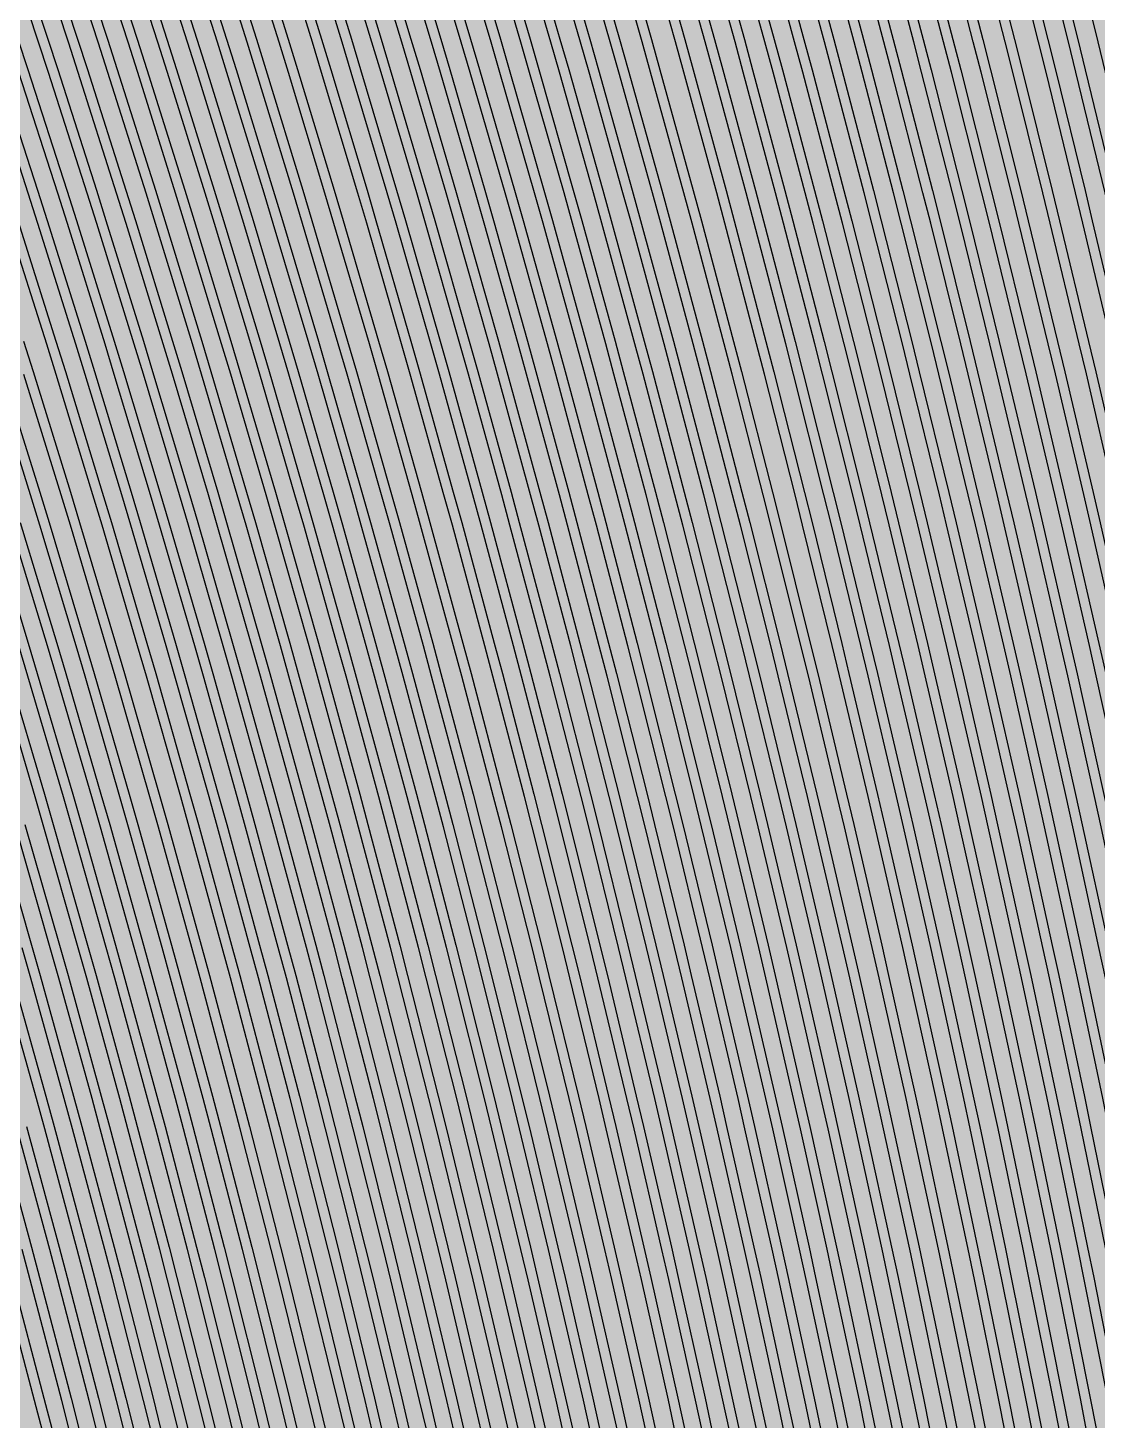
# Model space of a CAD drawing. Header units: metres. Extents: x -7240 to 10960, y -29667 to 1823.
# Drawn here: x 977.2 to 1198.5, y -16833.8 to -16545.6 of the extents above; entities that cross this region are included whole.
import ezdxf

# ---------------------------------------------------------------- set-up
doc = ezdxf.new("R2010")
doc.units = ezdxf.units.M
doc.layers.add('Metal1', color=4, linetype='CONTINUOUS')
doc.layers.add('Polyimide', color=7, linetype='CONTINUOUS')

msp = doc.modelspace()

# ---------------------------------------------------------------- hatches: boundary and pattern name
at = {"layer": 'Polyimide'}
msp.add_hatch(color=7, dxfattribs=at).paths.add_polyline_path([(4088.45, -11806.89), (4098.72, -11851.21), (4115.58, -11893.47), (4138.63, -11932.7), (4167.35, -11967.99), (4201.08, -11998.53), (4239.03, -12023.62), (4280.35, -12042.68), (4349.18, -12073.73), (4413.2, -12113.76), (4471.26, -12162.04), (4522.3, -12217.69), (4565.39, -12279.7), (4599.74, -12346.94), (4624.73, -12418.19), (4639.91, -12492.16), (4645, -12567.5), (4639.91, -12642.84), (4624.73, -12716.8), (4599.74, -12788.06), (4565.39, -12855.3), (4522.3, -12917.31), (4471.26, -12972.96), (4413.2, -13021.24), (4349.18, -13061.27), (4280.35, -13092.32), (4239.03, -13111.38), (4201.08, -13136.47), (4167.35, -13167.01), (4138.63, -13202.3), (4115.58, -13241.52), (4098.72, -13283.78), (4088.45, -13328.11), (4085, -13373.48), (4085, -13567.5), (4099.45, -13861.55), (4142.64, -14152.77), (4214.18, -14438.35), (4313.36, -14715.55), (4439.24, -14981.69), (4590.59, -15234.21), (4765.97, -15470.68), (4963.68, -15688.82), (5181.82, -15886.53), (5418.29, -16061.91), (5670.81, -16213.26), (5936.95, -16339.14), (6214.15, -16438.32), (6499.73, -16509.85), (6790.95, -16553.05), (7085, -16567.5), (9960.38, -16567.5), (10038.79, -16571.35), (10116.45, -16582.87), (10192.6, -16601.95), (10266.52, -16628.4), (10337.49, -16661.96), (10404.83, -16702.32), (10467.89, -16749.09), (10526.06, -16801.81), (10578.78, -16859.98), (10625.55, -16923.04), (10665.91, -16990.38), (10699.48, -17061.35), (10725.93, -17135.27), (10745, -17211.43), (10756.52, -17289.08), (10760.38, -17367.5), (10760.38, -21957.3), (10721.61, -22012.91), (10685.97, -22070.59), (10653.58, -22130.14), (10624.53, -22191.39), (10598.92, -22254.16), (10576.82, -22318.25), (10558.3, -22383.46), (10543.41, -22449.6), (10532.21, -22516.46), (10524.72, -22583.84), (10520.97, -22651.53), (10520.97, -22719.32), (10524.72, -22787.01), (10532.21, -22854.38), (10543.41, -22921.24), (10558.3, -22987.38), (10576.82, -23052.6), (10598.92, -23116.68), (10624.53, -23179.45), (10653.58, -23240.71), (10685.97, -23300.26), (10721.61, -23357.93), (10760.38, -23413.54), (10760.38, -28667.5), (10756.52, -28745.91), (10745, -28823.57), (10725.93, -28899.73), (10699.48, -28973.65), (10665.91, -29044.62), (10625.55, -29111.96), (10578.78, -29175.01), (10526.06, -29233.19), (10467.89, -29285.91), (10404.83, -29332.68), (10337.49, -29373.04), (10266.52, -29406.6), (10192.6, -29433.05), (10116.45, -29452.13), (10038.79, -29463.65), (9960.38, -29467.5), (-6239.63, -29467.5), (-6318.04, -29463.65), (-6395.7, -29452.13), (-6471.85, -29433.05), (-6545.77, -29406.6), (-6616.74, -29373.04), (-6684.08, -29332.68), (-6747.14, -29285.91), (-6805.31, -29233.19), (-6858.03, -29175.01), (-6904.8, -29111.96), (-6945.16, -29044.62), (-6978.73, -28973.65), (-7005.18, -28899.73), (-7024.25, -28823.57), (-7035.77, -28745.91), (-7039.63, -28667.5), (-7039.63, -23426.32), (-6999.36, -23370.07), (-6962.33, -23311.63), (-6928.66, -23251.2), (-6898.45, -23188.96), (-6871.81, -23125.12), (-6848.81, -23059.88), (-6829.53, -22993.44), (-6814.04, -22926.02), (-6802.37, -22857.83), (-6794.57, -22789.09), (-6790.67, -22720.02), (-6790.67, -22650.84), (-6794.57, -22581.77), (-6802.37, -22513.03), (-6814.04, -22444.84), (-6829.53, -22377.42), (-6848.81, -22310.98), (-6871.81, -22245.74), (-6898.45, -22181.89), (-6928.66, -22119.66), (-6962.33, -22059.22), (-6999.36, -22000.79), (-7039.63, -21944.54), (-7039.63, -17367.5), (-7035.77, -17289.08), (-7024.25, -17211.43), (-7005.18, -17135.27), (-6978.73, -17061.35), (-6945.16, -16990.38), (-6904.8, -16923.04), (-6858.03, -16859.98), (-6805.31, -16801.81), (-6747.14, -16749.09), (-6684.08, -16702.32), (-6616.74, -16661.96), (-6545.77, -16628.4), (-6471.85, -16601.95), (-6395.7, -16582.87), (-6318.04, -16571.35), (-6239.63, -16567.5), (-3334, -16567.5), (-3039.95, -16553.05), (-2748.73, -16509.85), (-2463.15, -16438.32), (-2185.95, -16339.14), (-1919.81, -16213.26), (-1667.29, -16061.91), (-1430.82, -15886.53), (-1212.68, -15688.82), (-1014.97, -15470.68), (-839.59, -15234.21), (-688.24, -14981.69), (-562.36, -14715.55), (-463.18, -14438.35), (-391.64, -14152.77), (-348.45, -13861.55), (-334, -13567.5), (-334, -13373.48), (-337.45, -13328.11), (-347.72, -13283.78), (-364.58, -13241.52), (-387.63, -13202.3), (-416.35, -13167.01), (-450.08, -13136.47), (-488.03, -13111.38), (-529.35, -13092.32), (-529.35, -13092.32), (-598.18, -13061.27), (-662.2, -13021.24), (-720.26, -12972.96), (-771.3, -12917.31), (-814.39, -12855.3), (-848.74, -12788.06), (-873.73, -12716.8), (-888.91, -12642.84), (-894, -12567.5), (-888.91, -12492.16), (-873.73, -12418.19), (-848.74, -12346.94), (-814.39, -12279.7), (-771.3, -12217.69), (-720.26, -12162.04), (-662.2, -12113.76), (-598.18, -12073.73), (-529.35, -12042.68), (-488.03, -12023.62), (-450.08, -11998.53), (-416.35, -11967.99), (-387.63, -11932.7), (-364.58, -11893.47), (-347.72, -11851.21), (-337.45, -11806.89), (-334, -11761.52), (-334, -11074.31), (-337.45, -11028.94), (-347.72, -10984.62), (-364.58, -10942.36), (-387.63, -10903.13), (-416.35, -10867.84), (-450.08, -10837.3), (-488.03, -10812.21), (-529.35, -10793.16), (-529.35, -10793.16), (-598.18, -10762.1), (-662.2, -10722.07), (-720.26, -10673.8), (-771.3, -10618.15), (-814.39, -10556.13), (-848.74, -10488.89), (-873.73, -10417.64), (-888.91, -10343.67), (-894, -10268.33), (-888.91, -10192.99), (-873.73, -10119.03), (-848.74, -10047.77), (-814.39, -9980.53), (-771.3, -9918.52), (-720.26, -9862.87), (-662.2, -9814.59), (-598.18, -9774.56), (-529.35, -9743.51), (-488.03, -9724.45), (-450.08, -9699.36), (-416.35, -9668.82), (-387.63, -9633.53), (-364.58, -9594.31), (-347.72, -9552.05), (-337.45, -9507.72), (-334, -9462.35), (-334, -8775.14), (-337.45, -8729.78), (-347.72, -8685.45), (-364.58, -8643.19), (-387.63, -8603.96), (-416.35, -8568.68), (-450.08, -8538.14), (-488.03, -8513.05), (-529.35, -8493.99), (-529.35, -8493.99), (-598.18, -8462.94), (-662.2, -8422.91), (-720.26, -8374.63), (-771.3, -8318.98), (-814.39, -8256.97), (-848.74, -8189.73), (-873.73, -8118.47), (-888.91, -8044.5), (-894, -7969.17), (-888.91, -7893.83), (-873.73, -7819.86), (-848.74, -7748.61), (-814.39, -7681.36), (-771.3, -7619.35), (-720.26, -7563.7), (-662.2, -7515.42), (-598.18, -7475.4), (-529.35, -7444.34), (-529.35, -7444.34), (-488.03, -7425.28), (-450.08, -7400.2), (-416.35, -7369.66), (-387.63, -7334.37), (-364.58, -7295.14), (-347.72, -7252.88), (-337.45, -7208.56), (-334, -7163.19), (-334, -6475.98), (-337.45, -6430.61), (-347.72, -6386.29), (-364.58, -6344.02), (-387.63, -6304.8), (-416.35, -6269.51), (-450.08, -6238.97), (-488.03, -6213.88), (-529.35, -6194.82), (-529.35, -6194.82), (-598.18, -6163.77), (-662.2, -6123.74), (-720.26, -6075.46), (-771.3, -6019.81), (-814.39, -5957.8), (-848.74, -5890.56), (-873.73, -5819.31), (-888.91, -5745.34), (-894, -5670), (-888.91, -5594.66), (-873.73, -5520.69), (-848.74, -5449.44), (-814.39, -5382.2), (-771.3, -5320.19), (-720.26, -5264.54), (-662.2, -5216.26), (-598.18, -5176.23), (-529.35, -5145.18), (-529.35, -5145.18), (-488.03, -5126.12), (-450.08, -5101.03), (-416.35, -5070.49), (-387.63, -5035.2), (-364.58, -4995.98), (-347.72, -4953.71), (-337.45, -4909.39), (-334, -4864.02), (-334, 380), (-334, 1522.5), (-289, 1522.5), (-288.78, 1515.63), (-288.1, 1508.79), (-286.98, 1502.02), (-285.42, 1495.32), (-283.43, 1488.75), (-281.01, 1482.32), (-278.17, 1476.06), (-274.93, 1470), (-271.3, 1464.17), (-267.3, 1458.58), (-262.94, 1453.27), (-258.25, 1448.25), (-253.23, 1443.56), (-247.92, 1439.2), (-242.33, 1435.2), (-236.5, 1431.57), (-230.44, 1428.33), (-224.18, 1425.49), (-217.75, 1423.07), (-211.18, 1421.08), (-204.48, 1419.52), (-197.71, 1418.4), (-190.87, 1417.72), (-184, 1417.5), (-177.13, 1417.72), (-170.29, 1418.4), (-163.52, 1419.52), (-156.82, 1421.08), (-150.25, 1423.07), (-143.82, 1425.49), (-137.56, 1428.33), (-131.5, 1431.57), (-125.67, 1435.2), (-120.08, 1439.2), (-114.77, 1443.56), (-109.75, 1448.25), (-105.06, 1453.27), (-100.7, 1458.58), (-96.7, 1464.17), (-93.07, 1470), (-89.83, 1476.06), (-86.99, 1482.32), (-84.57, 1488.75), (-82.58, 1495.32), (-81.02, 1502.02), (-79.9, 1508.79), (-79.22, 1515.63), (-79, 1522.5), (1786, 1522.5), (3835, 1522.5), (3835.21, 1529.04), (3835.86, 1535.55), (3836.92, 1542.01), (3838.41, 1548.38), (3840.31, 1554.64), (3842.61, 1560.77), (3845.31, 1566.73), (3848.4, 1572.5), (3851.85, 1578.06), (3855.66, 1583.38), (3859.82, 1588.43), (3864.29, 1593.21), (3869.07, 1597.68), (3874.12, 1601.84), (3879.44, 1605.65), (3885, 1609.1), (3890.77, 1612.19), (3896.73, 1614.89), (3902.86, 1617.19), (3909.12, 1619.09), (3915.49, 1620.58), (3921.95, 1621.64), (3928.46, 1622.29), (3935, 1622.5), (3941.54, 1622.29), (3948.05, 1621.64), (3954.51, 1620.58), (3960.88, 1619.09), (3967.14, 1617.19), (3973.27, 1614.89), (3979.23, 1612.19), (3985, 1609.1), (3990.56, 1605.65), (3995.88, 1601.84), (4000.93, 1597.68), (4005.71, 1593.21), (4010.18, 1588.43), (4014.34, 1583.38), (4018.15, 1578.06), (4021.6, 1572.5), (4024.69, 1566.73), (4027.39, 1560.77), (4029.69, 1554.64), (4031.59, 1548.38), (4033.08, 1542.01), (4034.14, 1535.55), (4034.79, 1529.04), (4035, 1522.5), (4085, 1522.5), (4085, 380), (4085, 330), (4085, -4864.02), (4088.45, -4909.39), (4098.72, -4953.71), (4115.58, -4995.98), (4138.63, -5035.2), (4167.35, -5070.49), (4201.08, -5101.03), (4239.03, -5126.12), (4280.35, -5145.18), (4280.35, -5145.18), (4349.18, -5176.23), (4413.2, -5216.26), (4471.26, -5264.54), (4522.3, -5320.19), (4565.39, -5382.2), (4599.74, -5449.44), (4624.73, -5520.69), (4639.91, -5594.66), (4645, -5670), (4639.91, -5745.34), (4624.73, -5819.31), (4599.74, -5890.56), (4565.39, -5957.8), (4522.3, -6019.81), (4471.26, -6075.46), (4413.2, -6123.74), (4349.18, -6163.77), (4280.35, -6194.82), (4239.03, -6213.88), (4201.08, -6238.97), (4167.35, -6269.51), (4138.63, -6304.8), (4115.58, -6344.02), (4098.72, -6386.29), (4088.45, -6430.61), (4085, -6475.98), (4085, -11761.52), (4088.45, -11806.89)])

# ---------------------------------------------------------------- linework, layer by layer
at = {"layer": 'Metal1'}
for points in [[(1059.79, -16835.94), (1058.32, -16829.67), (1052.34, -16804.71), (1050.81, -16798.44), (1044.59, -16773.48), (1042.99, -16767.2), (1036.53, -16742.25), (1034.87, -16735.97), (1028.16, -16711.02), (1026.44, -16704.74), (1019.48, -16679.78), (1017.69, -16673.51), (1010.47, -16648.55), (1008.63, -16642.28), (1001.15, -16617.32), (999.23, -16611.05), (991.5, -16586.09), (989.51, -16579.81), (981.51, -16554.86), (979.46, -16548.58), (971.19, -16523.63)], [(973.08, -16523), (981.36, -16547.96), (983.41, -16554.25), (991.42, -16579.21), (993.4, -16585.5), (1001.15, -16610.46), (1003.06, -16616.75), (1010.54, -16641.71), (1012.39, -16647.99), (1019.61, -16672.96), (1021.4, -16679.24), (1028.37, -16704.21), (1030.09, -16710.49), (1036.81, -16735.46), (1038.46, -16741.74), (1044.93, -16766.71), (1046.53, -16772.99), (1052.75, -16797.96), (1054.29, -16804.24), (1060.27, -16829.21), (1061.74, -16835.49)], [(1065.43, -16835.94), (1063.97, -16829.67), (1058.03, -16804.71), (1056.51, -16798.43), (1050.33, -16773.47), (1048.74, -16767.2), (1042.32, -16742.24), (1040.67, -16735.97), (1034, -16711.01), (1032.3, -16704.74), (1025.38, -16679.78), (1023.61, -16673.51), (1016.44, -16648.55), (1014.6, -16642.28), (1007.17, -16617.32), (1005.27, -16611.04), (997.58, -16586.09), (995.61, -16579.81), (987.66, -16554.86), (985.63, -16548.58), (977.41, -16523.63)], [(979.31, -16523), (987.53, -16547.96), (989.57, -16554.25), (997.52, -16579.21), (999.49, -16585.5), (1007.18, -16610.46), (1009.09, -16616.75), (1016.52, -16641.71), (1018.36, -16648), (1025.53, -16672.96), (1027.3, -16679.24), (1034.23, -16704.21), (1035.94, -16710.49), (1042.61, -16735.46), (1044.26, -16741.74), (1050.68, -16766.71), (1052.27, -16772.99), (1058.45, -16797.96), (1059.97, -16804.24), (1065.92, -16829.21), (1067.38, -16835.49)], [(1071.07, -16835.93), (1069.62, -16829.67), (1063.72, -16804.7), (1062.2, -16798.43), (1056.06, -16773.47), (1054.49, -16767.2), (1048.11, -16742.24), (1046.48, -16735.97), (1039.85, -16711.01), (1038.15, -16704.74), (1031.28, -16679.78), (1029.52, -16673.51), (1022.4, -16648.55), (1020.57, -16642.27), (1013.19, -16617.32), (1011.31, -16611.04), (1003.67, -16586.09), (1001.71, -16579.81), (993.81, -16554.86), (991.79, -16548.58), (983.63, -16523.63)], [(985.53, -16523), (993.69, -16547.96), (995.72, -16554.25), (1003.62, -16579.21), (1005.58, -16585.5), (1013.22, -16610.46), (1015.11, -16616.75), (1022.49, -16641.71), (1024.32, -16648), (1031.45, -16672.96), (1033.21, -16679.25), (1040.08, -16704.21), (1041.78, -16710.49), (1048.41, -16735.46), (1050.05, -16741.74), (1056.43, -16766.71), (1058, -16772.99), (1064.15, -16797.96), (1065.66, -16804.24), (1071.56, -16829.21), (1073.02, -16835.49)], [(1076.71, -16835.93), (1075.26, -16829.66), (1069.4, -16804.7), (1067.9, -16798.43), (1061.8, -16773.47), (1060.24, -16767.2), (1053.9, -16742.24), (1052.28, -16735.97), (1045.7, -16711.01), (1044.01, -16704.74), (1037.18, -16679.78), (1035.44, -16673.5), (1028.36, -16648.55), (1026.55, -16642.27), (1019.22, -16617.32), (1017.34, -16611.04), (1009.75, -16586.09), (1007.81, -16579.81), (999.97, -16554.86), (997.96, -16548.58), (989.85, -16523.63)], [(991.75, -16523), (999.86, -16547.96), (1001.87, -16554.25), (1009.72, -16579.21), (1011.67, -16585.5), (1019.26, -16610.46), (1021.13, -16616.75), (1028.47, -16641.71), (1030.28, -16648), (1037.36, -16672.96), (1039.11, -16679.25), (1045.94, -16704.21), (1047.63, -16710.5), (1054.21, -16735.46), (1055.84, -16741.74), (1062.18, -16766.71), (1063.74, -16772.99), (1069.84, -16797.96), (1071.35, -16804.24), (1077.21, -16829.21), (1078.66, -16835.49)], [(1082.34, -16835.93), (1080.91, -16829.66), (1075.09, -16804.7), (1073.6, -16798.43), (1067.54, -16773.47), (1065.99, -16767.2), (1059.69, -16742.24), (1058.08, -16735.97), (1051.54, -16711.01), (1049.87, -16704.73), (1043.09, -16679.78), (1041.35, -16673.5), (1034.32, -16648.55), (1032.52, -16642.27), (1025.24, -16617.32), (1023.38, -16611.04), (1015.84, -16586.09), (1013.91, -16579.81), (1006.12, -16554.86), (1004.12, -16548.57), (996.07, -16523.62)], [(997.97, -16523.01), (1006.03, -16547.96), (1008.03, -16554.25), (1015.82, -16579.21), (1017.75, -16585.5), (1025.29, -16610.46), (1027.16, -16616.75), (1034.44, -16641.71), (1036.24, -16648), (1043.28, -16672.96), (1045.01, -16679.25), (1051.8, -16704.21), (1053.47, -16710.5), (1060.01, -16735.46), (1061.63, -16741.74), (1067.93, -16766.71), (1069.48, -16772.99), (1075.54, -16797.96), (1077.03, -16804.24), (1082.86, -16829.21), (1084.29, -16835.49)], [(1087.98, -16835.93), (1086.56, -16829.66), (1080.77, -16804.7), (1079.29, -16798.43), (1073.28, -16773.47), (1071.74, -16767.2), (1065.48, -16742.24), (1063.88, -16735.96), (1057.39, -16711.01), (1055.72, -16704.73), (1048.99, -16679.77), (1047.26, -16673.5), (1040.28, -16648.54), (1038.49, -16642.27), (1031.26, -16617.31), (1029.41, -16611.04), (1021.93, -16586.08), (1020.01, -16579.8), (1012.27, -16554.85), (1010.29, -16548.57), (1002.29, -16523.62)], [(1004.19, -16523.01), (1012.19, -16547.97), (1014.18, -16554.26), (1021.92, -16579.22), (1023.84, -16585.5), (1031.33, -16610.47), (1033.18, -16616.75), (1040.42, -16641.72), (1042.21, -16648), (1049.19, -16672.97), (1050.92, -16679.25), (1057.66, -16704.22), (1059.32, -16710.5), (1065.82, -16735.47), (1067.42, -16741.75), (1073.68, -16766.71), (1075.22, -16772.99), (1081.24, -16797.96), (1082.72, -16804.24), (1088.51, -16829.21), (1089.93, -16835.49)], [(1093.62, -16835.93), (1092.21, -16829.66), (1086.46, -16804.7), (1084.99, -16798.43), (1079.01, -16773.47), (1077.48, -16767.19), (1071.27, -16742.23), (1069.68, -16735.96), (1063.23, -16711), (1061.58, -16704.73), (1054.89, -16679.77), (1053.18, -16673.5), (1046.24, -16648.54), (1044.47, -16642.27), (1037.29, -16617.31), (1035.45, -16611.03), (1028.01, -16586.08), (1026.11, -16579.8), (1018.42, -16554.85), (1016.45, -16548.57), (1008.51, -16523.62)], [(1010.41, -16523.01), (1018.36, -16547.97), (1020.33, -16554.26), (1028.02, -16579.22), (1029.93, -16585.51), (1037.37, -16610.47), (1039.21, -16616.75), (1046.39, -16641.72), (1048.17, -16648), (1055.11, -16672.97), (1056.82, -16679.25), (1063.51, -16704.22), (1065.17, -16710.5), (1071.62, -16735.47), (1073.21, -16741.75), (1079.43, -16766.72), (1080.96, -16773), (1086.94, -16797.97), (1088.41, -16804.24), (1094.16, -16829.22), (1095.57, -16835.49)], [(1099.26, -16835.93), (1097.85, -16829.66), (1092.15, -16804.69), (1090.69, -16798.43), (1084.75, -16773.46), (1083.23, -16767.19), (1077.06, -16742.23), (1075.48, -16735.96), (1069.08, -16711), (1067.44, -16704.73), (1060.79, -16679.77), (1059.09, -16673.5), (1052.21, -16648.54), (1050.44, -16642.26), (1043.31, -16617.31), (1041.48, -16611.03), (1034.1, -16586.08), (1032.21, -16579.8), (1024.57, -16554.85), (1022.62, -16548.57), (1014.73, -16523.62)], [(1016.63, -16523.01), (1024.53, -16547.97), (1026.48, -16554.26), (1034.12, -16579.22), (1036.02, -16585.51), (1043.4, -16610.47), (1045.23, -16616.76), (1052.37, -16641.72), (1054.13, -16648), (1061.02, -16672.97), (1062.72, -16679.25), (1069.37, -16704.22), (1071.01, -16710.5), (1077.42, -16735.47), (1079, -16741.75), (1085.17, -16766.72), (1086.7, -16773), (1092.63, -16797.97), (1094.1, -16804.24), (1099.8, -16829.22), (1101.21, -16835.49)], [(1105.13, -16835.92), (1103.74, -16829.66), (1098.09, -16804.69), (1096.64, -16798.42), (1090.77, -16773.46), (1089.26, -16767.19), (1083.15, -16742.23), (1081.59, -16735.96), (1075.24, -16711), (1073.62, -16704.73), (1067.03, -16679.77), (1065.35, -16673.49), (1058.53, -16648.54), (1056.78, -16642.26), (1049.72, -16617.31), (1047.91, -16611.03), (1040.59, -16586.08), (1038.72, -16579.8), (1031.16, -16554.84), (1029.22, -16548.57), (1021.4, -16523.61)], [(1023.31, -16523.01), (1031.13, -16547.97), (1033.07, -16554.26), (1040.64, -16579.22), (1042.51, -16585.51), (1049.83, -16610.47), (1051.64, -16616.76), (1058.71, -16641.72), (1060.46, -16648.01), (1067.28, -16672.97), (1068.97, -16679.25), (1075.55, -16704.22), (1077.18, -16710.5), (1083.52, -16735.47), (1085.09, -16741.75), (1091.2, -16766.72), (1092.71, -16773), (1098.59, -16797.97), (1100.04, -16804.25), (1105.69, -16829.22), (1107.09, -16835.49)], [(1111.17, -16835.92), (1109.8, -16829.65), (1104.21, -16804.69), (1102.78, -16798.42), (1096.96, -16773.46), (1095.48, -16767.19), (1089.43, -16742.23), (1087.89, -16735.96), (1081.61, -16711), (1080.01, -16704.72), (1073.5, -16679.76), (1071.84, -16673.49), (1065.09, -16648.53), (1063.36, -16642.26), (1056.38, -16617.3), (1054.59, -16611.03), (1047.36, -16586.07), (1045.51, -16579.8), (1038.03, -16554.84), (1036.12, -16548.56), (1028.39, -16523.61)], [(1030.29, -16523.01), (1038.03, -16547.98), (1039.94, -16554.26), (1047.43, -16579.23), (1049.28, -16585.51), (1056.51, -16610.47), (1058.3, -16616.76), (1065.29, -16641.72), (1067.02, -16648.01), (1073.77, -16672.97), (1075.44, -16679.26), (1081.95, -16704.22), (1083.55, -16710.5), (1089.83, -16735.47), (1091.38, -16741.75), (1097.42, -16766.72), (1098.91, -16773), (1104.73, -16797.97), (1106.16, -16804.25), (1111.75, -16829.22), (1113.12, -16835.5)], [(1116.81, -16835.92), (1115.44, -16829.65), (1109.89, -16804.69), (1108.47, -16798.42), (1102.7, -16773.46), (1101.22, -16767.19), (1095.22, -16742.22), (1093.69, -16735.95), (1087.46, -16710.99), (1085.87, -16704.72), (1079.4, -16679.76), (1077.75, -16673.49), (1071.05, -16648.53), (1069.34, -16642.26), (1062.4, -16617.3), (1060.63, -16611.03), (1053.44, -16586.07), (1051.61, -16579.79), (1044.18, -16554.84), (1042.28, -16548.56), (1034.6, -16523.61)], [(1036.51, -16523.02), (1044.19, -16547.98), (1046.1, -16554.26), (1053.53, -16579.23), (1055.37, -16585.51), (1062.55, -16610.48), (1064.33, -16616.76), (1071.27, -16641.73), (1072.98, -16648.01), (1079.68, -16672.98), (1081.34, -16679.26), (1087.8, -16704.23), (1089.4, -16710.51), (1095.63, -16735.47), (1097.17, -16741.75), (1103.17, -16766.72), (1104.65, -16773), (1110.42, -16797.97), (1111.85, -16804.25), (1117.4, -16829.22), (1118.76, -16835.5)], [(1122.45, -16835.92), (1121.09, -16829.65), (1115.58, -16804.69), (1114.17, -16798.42), (1108.44, -16773.45), (1106.97, -16767.19), (1101.02, -16742.22), (1099.49, -16735.95), (1093.31, -16710.99), (1091.72, -16704.72), (1085.31, -16679.76), (1083.66, -16673.49), (1077.01, -16648.53), (1075.31, -16642.26), (1068.42, -16617.3), (1066.66, -16611.02), (1059.53, -16586.07), (1057.71, -16579.79), (1050.33, -16554.84), (1048.45, -16548.56), (1040.82, -16523.61)], [(1042.74, -16523.02), (1050.36, -16547.98), (1052.25, -16554.27), (1059.63, -16579.23), (1061.45, -16585.51), (1068.59, -16610.48), (1070.35, -16616.76), (1077.24, -16641.73), (1078.94, -16648.01), (1085.6, -16672.98), (1087.24, -16679.26), (1093.66, -16704.23), (1095.25, -16710.51), (1101.43, -16735.48), (1102.96, -16741.75), (1108.92, -16766.73), (1110.39, -16773), (1116.12, -16797.97), (1117.53, -16804.25), (1123.04, -16829.22), (1124.4, -16835.5)], [(1128.08, -16835.92), (1126.74, -16829.65), (1121.27, -16804.68), (1119.87, -16798.42), (1114.18, -16773.45), (1112.72, -16767.18), (1106.81, -16742.22), (1105.29, -16735.95), (1099.15, -16710.99), (1097.58, -16704.72), (1091.21, -16679.76), (1089.58, -16673.49), (1082.98, -16648.53), (1081.29, -16642.25), (1074.45, -16617.3), (1072.7, -16611.02), (1065.62, -16586.07), (1063.81, -16579.79), (1056.49, -16554.83), (1054.61, -16548.56), (1047.04, -16523.6)], [(1048.96, -16523.02), (1056.53, -16547.98), (1058.4, -16554.27), (1065.73, -16579.23), (1067.54, -16585.52), (1074.62, -16610.48), (1076.37, -16616.76), (1083.22, -16641.73), (1084.91, -16648.01), (1091.51, -16672.98), (1093.15, -16679.26), (1099.52, -16704.23), (1101.09, -16710.51), (1107.24, -16735.48), (1108.75, -16741.76), (1114.67, -16766.73), (1116.13, -16773), (1121.82, -16797.98), (1123.22, -16804.25), (1128.69, -16829.23), (1130.04, -16835.5)], [(1133.72, -16835.91), (1132.39, -16829.65), (1126.95, -16804.68), (1125.56, -16798.42), (1119.91, -16773.45), (1118.47, -16767.18), (1112.6, -16742.22), (1111.09, -16735.95), (1105, -16710.99), (1103.44, -16704.72), (1097.11, -16679.76), (1095.49, -16673.48), (1088.94, -16648.53), (1087.26, -16642.25), (1080.47, -16617.29), (1078.73, -16611.02), (1071.7, -16586.06), (1069.91, -16579.79), (1062.64, -16554.83), (1060.78, -16548.56), (1053.26, -16523.6)], [(1055.18, -16523.02), (1062.69, -16547.98), (1064.56, -16554.27), (1071.83, -16579.23), (1073.63, -16585.52), (1080.66, -16610.48), (1082.4, -16616.76), (1089.19, -16641.73), (1090.87, -16648.01), (1097.43, -16672.98), (1099.05, -16679.26), (1105.38, -16704.23), (1106.94, -16710.51), (1113.04, -16735.48), (1114.54, -16741.76), (1120.42, -16766.73), (1121.86, -16773), (1127.52, -16797.98), (1128.91, -16804.25), (1134.34, -16829.23), (1135.68, -16835.5)], [(1139.36, -16835.91), (1138.03, -16829.65), (1132.64, -16804.68), (1131.26, -16798.41), (1125.65, -16773.45), (1124.22, -16767.18), (1118.39, -16742.22), (1116.89, -16735.95), (1110.84, -16710.99), (1109.29, -16704.72), (1103.01, -16679.75), (1101.41, -16673.48), (1094.9, -16648.52), (1093.23, -16642.25), (1086.49, -16617.29), (1084.77, -16611.02), (1077.79, -16586.06), (1076.01, -16579.79), (1068.79, -16554.83), (1066.94, -16548.55), (1059.48, -16523.6)], [(1061.4, -16523.02), (1068.86, -16547.99), (1070.71, -16554.27), (1077.93, -16579.23), (1079.72, -16585.52), (1086.7, -16610.48), (1088.42, -16616.77), (1095.17, -16641.73), (1096.83, -16648.01), (1103.34, -16672.98), (1104.95, -16679.26), (1111.23, -16704.23), (1112.78, -16710.51), (1118.84, -16735.48), (1120.33, -16741.76), (1126.16, -16766.73), (1127.6, -16773.01), (1133.21, -16797.98), (1134.6, -16804.25), (1139.99, -16829.23), (1141.32, -16835.5)], [(1145, -16835.91), (1143.68, -16829.65), (1138.33, -16804.68), (1136.96, -16798.41), (1131.39, -16773.45), (1129.96, -16767.18), (1124.18, -16742.22), (1122.7, -16735.95), (1116.69, -16710.98), (1115.15, -16704.71), (1108.92, -16679.75), (1107.32, -16673.48), (1100.86, -16648.52), (1099.21, -16642.25), (1092.52, -16617.29), (1090.8, -16611.02), (1083.88, -16586.06), (1082.11, -16579.78), (1074.94, -16554.83), (1073.11, -16548.55), (1065.7, -16523.6)], [(1067.62, -16523.02), (1075.03, -16547.99), (1076.86, -16554.27), (1084.03, -16579.24), (1085.8, -16585.52), (1092.73, -16610.49), (1094.45, -16616.77), (1101.14, -16641.74), (1102.8, -16648.02), (1109.26, -16672.98), (1110.86, -16679.26), (1117.09, -16704.23), (1118.63, -16710.51), (1124.64, -16735.48), (1126.12, -16741.76), (1131.91, -16766.73), (1133.34, -16773.01), (1138.91, -16797.98), (1140.28, -16804.26), (1145.64, -16829.23), (1146.95, -16835.5)], [(1150.63, -16835.91), (1149.33, -16829.64), (1144.01, -16804.68), (1142.65, -16798.41), (1137.13, -16773.44), (1135.71, -16767.18), (1129.97, -16742.21), (1128.5, -16735.95), (1122.53, -16710.98), (1121.01, -16704.71), (1114.82, -16679.75), (1113.24, -16673.48), (1106.82, -16648.52), (1105.18, -16642.25), (1098.54, -16617.29), (1096.84, -16611.01), (1089.96, -16586.06), (1088.21, -16579.78), (1081.09, -16554.83), (1079.27, -16548.55), (1071.92, -16523.59)], [(1073.84, -16523.02), (1081.19, -16547.99), (1083.02, -16554.27), (1090.13, -16579.24), (1091.89, -16585.52), (1098.77, -16610.49), (1100.47, -16616.77), (1107.12, -16641.74), (1108.76, -16648.02), (1115.17, -16672.99), (1116.76, -16679.26), (1122.95, -16704.24), (1124.48, -16710.51), (1130.44, -16735.48), (1131.92, -16741.76), (1137.66, -16766.73), (1139.08, -16773.01), (1144.61, -16797.98), (1145.97, -16804.26), (1151.28, -16829.23), (1152.59, -16835.5)], [(1156.27, -16835.91), (1154.97, -16829.64), (1149.7, -16804.67), (1148.35, -16798.41), (1142.86, -16773.44), (1141.46, -16767.18), (1135.76, -16742.21), (1134.3, -16735.94), (1128.38, -16710.98), (1126.86, -16704.71), (1120.72, -16679.75), (1119.15, -16673.48), (1112.78, -16648.52), (1111.16, -16642.25), (1104.56, -16617.29), (1102.87, -16611.01), (1096.05, -16586.05), (1094.3, -16579.78), (1087.24, -16554.82), (1085.44, -16548.55), (1078.14, -16523.59)], [(1080.06, -16523.03), (1087.36, -16547.99), (1089.17, -16554.27), (1096.23, -16579.24), (1097.98, -16585.52), (1104.81, -16610.49), (1106.49, -16616.77), (1113.09, -16641.74), (1114.72, -16648.02), (1121.09, -16672.99), (1122.66, -16679.27), (1128.81, -16704.24), (1130.32, -16710.51), (1136.25, -16735.49), (1137.71, -16741.76), (1143.41, -16766.74), (1144.82, -16773.01), (1150.31, -16797.98), (1151.66, -16804.26), (1156.93, -16829.23), (1158.23, -16835.51)], [(1161.91, -16835.91), (1160.62, -16829.64), (1155.39, -16804.67), (1154.05, -16798.41), (1148.6, -16773.44), (1147.21, -16767.17), (1141.55, -16742.21), (1140.1, -16735.94), (1134.22, -16710.98), (1132.72, -16704.71), (1126.62, -16679.75), (1125.06, -16673.48), (1118.75, -16648.51), (1117.13, -16642.24), (1110.58, -16617.28), (1108.91, -16611.01), (1102.14, -16586.05), (1100.4, -16579.78), (1093.4, -16554.82), (1091.61, -16548.55), (1084.36, -16523.59)], [(1086.28, -16523.03), (1093.53, -16547.99), (1095.32, -16554.28), (1102.33, -16579.24), (1104.06, -16585.52), (1110.84, -16610.49), (1112.52, -16616.77), (1119.07, -16641.74), (1120.68, -16648.02), (1127, -16672.99), (1128.57, -16679.27), (1134.66, -16704.24), (1136.17, -16710.52), (1142.05, -16735.49), (1143.5, -16741.76), (1149.16, -16766.74), (1150.56, -16773.01), (1156, -16797.99), (1157.34, -16804.26), (1162.58, -16829.23), (1163.87, -16835.51)], [(1167.55, -16835.9), (1166.27, -16829.64), (1161.07, -16804.67), (1159.75, -16798.41), (1154.34, -16773.44), (1152.96, -16767.17), (1147.34, -16742.21), (1145.9, -16735.94), (1140.07, -16710.98), (1138.58, -16704.71), (1132.53, -16679.74), (1130.98, -16673.47), (1124.71, -16648.51), (1123.1, -16642.24), (1116.61, -16617.28), (1114.95, -16611.01), (1108.22, -16586.05), (1106.5, -16579.78), (1099.55, -16554.82), (1097.77, -16548.54), (1090.58, -16523.59)], [(1092.5, -16523.03), (1099.69, -16547.99), (1101.47, -16554.28), (1108.43, -16579.24), (1110.15, -16585.53), (1116.88, -16610.49), (1118.54, -16616.77), (1125.04, -16641.74), (1126.65, -16648.02), (1132.92, -16672.99), (1134.47, -16679.27), (1140.52, -16704.24), (1142.02, -16710.52), (1147.85, -16735.49), (1149.29, -16741.76), (1154.91, -16766.74), (1156.29, -16773.01), (1161.7, -16797.99), (1163.03, -16804.26), (1168.23, -16829.24), (1169.51, -16835.51)], [(1173.42, -16835.9), (1172.16, -16829.64), (1167.02, -16804.67), (1165.7, -16798.4), (1160.35, -16773.44), (1158.99, -16767.17), (1153.43, -16742.2), (1152, -16735.94), (1146.23, -16710.97), (1144.76, -16704.71), (1138.77, -16679.74), (1137.24, -16673.47), (1131.03, -16648.51), (1129.44, -16642.24), (1123.01, -16617.28), (1121.37, -16611.01), (1114.72, -16586.05), (1113.02, -16579.77), (1106.13, -16554.81), (1104.37, -16548.54), (1097.26, -16523.58)], [(1099.18, -16523.03), (1106.3, -16548), (1108.06, -16554.28), (1114.94, -16579.25), (1116.65, -16585.53), (1123.3, -16610.5), (1124.95, -16616.77), (1131.38, -16641.74), (1132.97, -16648.02), (1139.18, -16672.99), (1140.71, -16679.27), (1146.7, -16704.24), (1148.18, -16710.52), (1153.95, -16735.49), (1155.38, -16741.77), (1160.94, -16766.74), (1162.31, -16773.01), (1167.66, -16797.99), (1168.98, -16804.26), (1174.12, -16829.24), (1175.39, -16835.51)], [(1179.46, -16835.9), (1178.21, -16829.63), (1173.13, -16804.67), (1171.84, -16798.4), (1166.55, -16773.43), (1165.2, -16767.17), (1159.71, -16742.2), (1158.31, -16735.94), (1152.61, -16710.97), (1151.15, -16704.7), (1145.23, -16679.74), (1143.72, -16673.47), (1137.59, -16648.51), (1136.03, -16642.24), (1129.68, -16617.27), (1128.05, -16611), (1121.48, -16586.04), (1119.8, -16579.77), (1113, -16554.81), (1111.27, -16548.54), (1104.24, -16523.58)], [(1106.17, -16523.03), (1113.19, -16548), (1114.93, -16554.28), (1121.73, -16579.25), (1123.41, -16585.53), (1129.99, -16610.5), (1131.61, -16616.78), (1137.96, -16641.75), (1139.53, -16648.02), (1145.67, -16673), (1147.18, -16679.27), (1153.1, -16704.25), (1154.56, -16710.52), (1160.26, -16735.49), (1161.66, -16741.77), (1167.16, -16766.74), (1168.51, -16773.02), (1173.79, -16797.99), (1175.09, -16804.26), (1180.17, -16829.24), (1181.42, -16835.51)], [(1185.1, -16835.9), (1183.86, -16829.63), (1178.82, -16804.66), (1177.53, -16798.4), (1172.29, -16773.43), (1170.95, -16767.17), (1165.5, -16742.2), (1164.11, -16735.93), (1158.45, -16710.97), (1157.01, -16704.7), (1151.14, -16679.74), (1149.64, -16673.47), (1143.55, -16648.5), (1142, -16642.23), (1135.7, -16617.27), (1134.09, -16611), (1127.57, -16586.04), (1125.9, -16579.77), (1119.16, -16554.81), (1117.43, -16548.54), (1110.46, -16523.58)], [(1112.39, -16523.04), (1119.36, -16548), (1121.09, -16554.28), (1127.83, -16579.25), (1129.5, -16585.53), (1136.02, -16610.5), (1137.64, -16616.78), (1143.94, -16641.75), (1145.5, -16648.03), (1151.58, -16673), (1153.08, -16679.27), (1158.95, -16704.25), (1160.4, -16710.52), (1166.06, -16735.5), (1167.45, -16741.77), (1172.9, -16766.74), (1174.25, -16773.02), (1179.49, -16797.99), (1180.78, -16804.26), (1185.82, -16829.24), (1187.06, -16835.51)], [(1190.74, -16835.89), (1189.51, -16829.63), (1184.51, -16804.66), (1183.23, -16798.4), (1178.03, -16773.43), (1176.7, -16767.17), (1171.29, -16742.2), (1169.91, -16735.93), (1164.3, -16710.97), (1162.86, -16704.7), (1157.04, -16679.73), (1155.55, -16673.47), (1149.52, -16648.5), (1147.97, -16642.23), (1141.72, -16617.27), (1140.12, -16611), (1133.65, -16586.04), (1132, -16579.77), (1125.31, -16554.81), (1123.6, -16548.53), (1116.68, -16523.57)], [(1118.61, -16523.04), (1125.53, -16548), (1127.24, -16554.28), (1133.93, -16579.25), (1135.59, -16585.53), (1142.06, -16610.5), (1143.66, -16616.78), (1149.91, -16641.75), (1151.46, -16648.03), (1157.5, -16673), (1158.99, -16679.28), (1164.81, -16704.25), (1166.25, -16710.52), (1171.86, -16735.5), (1173.25, -16741.77), (1178.65, -16766.75), (1179.99, -16773.02), (1185.19, -16797.99), (1186.47, -16804.27), (1191.47, -16829.24), (1192.7, -16835.51)], [(1196.37, -16835.89), (1195.15, -16829.63), (1190.2, -16804.66), (1188.93, -16798.4), (1183.77, -16773.43), (1182.45, -16767.16), (1177.08, -16742.2), (1175.71, -16735.93), (1170.14, -16710.96), (1168.72, -16704.7), (1162.94, -16679.73), (1161.47, -16673.46), (1155.48, -16648.5), (1153.95, -16642.23), (1147.74, -16617.27), (1146.16, -16611), (1139.74, -16586.04), (1138.1, -16579.77), (1131.46, -16554.8), (1129.76, -16548.53), (1122.9, -16523.57)], [(1124.83, -16523.04), (1131.69, -16548.01), (1133.39, -16554.29), (1140.03, -16579.26), (1141.68, -16585.53), (1148.1, -16610.5), (1149.68, -16616.78), (1155.89, -16641.75), (1157.42, -16648.03), (1163.41, -16673), (1164.89, -16679.28), (1170.67, -16704.25), (1172.09, -16710.52), (1177.66, -16735.5), (1179.04, -16741.77), (1184.4, -16766.75), (1185.72, -16773.02), (1190.89, -16798), (1192.16, -16804.27), (1197.12, -16829.24), (1198.34, -16835.51)], [(1202.01, -16835.89), (1200.8, -16829.63), (1195.88, -16804.66), (1194.62, -16798.4), (1189.5, -16773.43), (1188.19, -16767.16), (1182.87, -16742.19), (1181.51, -16735.93), (1175.99, -16710.96), (1174.58, -16704.7), (1168.84, -16679.73), (1167.38, -16673.46), (1161.44, -16648.5), (1159.92, -16642.23), (1153.77, -16617.27), (1152.2, -16611), (1145.83, -16586.03), (1144.2, -16579.76), (1137.61, -16554.8), (1135.93, -16548.53), (1129.12, -16523.57)], [(1131.05, -16523.04), (1137.86, -16548.01), (1139.55, -16554.29), (1146.13, -16579.26), (1147.76, -16585.54), (1154.13, -16610.51), (1155.71, -16616.78), (1161.86, -16641.75), (1163.38, -16648.03), (1169.33, -16673), (1170.79, -16679.28), (1176.53, -16704.25), (1177.94, -16710.53), (1183.47, -16735.5), (1184.83, -16741.77), (1190.15, -16766.75), (1191.46, -16773.02), (1196.58, -16798), (1197.84, -16804.27), (1202.77, -16829.25), (1203.98, -16835.52)], [(1207.65, -16835.89), (1206.45, -16829.63), (1201.57, -16804.66), (1200.32, -16798.39), (1195.24, -16773.42), (1193.94, -16767.16), (1188.66, -16742.19), (1187.31, -16735.93), (1181.83, -16710.96), (1180.43, -16704.69), (1174.75, -16679.73), (1173.29, -16673.46), (1167.4, -16648.5), (1165.9, -16642.23), (1159.79, -16617.26), (1158.23, -16610.99), (1151.91, -16586.03), (1150.3, -16579.76), (1143.76, -16554.8), (1142.1, -16548.53), (1135.34, -16523.57)], [(1137.27, -16523.04), (1144.03, -16548.01), (1145.7, -16554.29), (1152.24, -16579.26), (1153.85, -16585.54), (1160.17, -16610.51), (1161.73, -16616.78), (1167.84, -16641.76), (1169.35, -16648.03), (1175.24, -16673.01), (1176.7, -16679.28), (1182.38, -16704.25), (1183.79, -16710.53), (1189.27, -16735.5), (1190.62, -16741.77), (1195.9, -16766.75), (1197.2, -16773.02), (1202.28, -16798), (1203.53, -16804.27), (1208.41, -16829.25), (1209.61, -16835.52)], [(1213.29, -16835.89), (1212.1, -16829.63), (1207.26, -16804.66), (1206.02, -16798.39), (1200.98, -16773.42), (1199.69, -16767.16), (1194.45, -16742.19), (1193.12, -16735.93), (1187.68, -16710.96), (1186.29, -16704.69), (1180.65, -16679.73), (1179.21, -16673.46), (1173.36, -16648.49), (1171.87, -16642.23), (1165.81, -16617.26), (1164.27, -16610.99), (1158, -16586.03), (1156.4, -16579.76), (1149.92, -16554.8), (1148.26, -16548.53), (1141.56, -16523.57)], [(1143.49, -16523.04), (1150.19, -16548.01), (1151.85, -16554.29), (1158.34, -16579.26), (1159.94, -16585.54), (1166.21, -16610.51), (1167.76, -16616.79), (1173.81, -16641.76), (1175.31, -16648.03), (1181.16, -16673.01), (1182.6, -16679.28), (1188.24, -16704.26), (1189.63, -16710.53), (1195.07, -16735.5), (1196.41, -16741.78), (1201.65, -16766.75), (1202.94, -16773.02), (1207.98, -16798), (1209.22, -16804.27), (1214.06, -16829.25), (1215.25, -16835.52)], [(1218.92, -16835.89), (1217.74, -16829.62), (1212.94, -16804.65), (1211.71, -16798.39), (1206.72, -16773.42), (1205.44, -16767.16), (1200.25, -16742.19), (1198.92, -16735.92), (1193.53, -16710.96), (1192.15, -16704.69), (1186.55, -16679.72), (1185.12, -16673.46), (1179.32, -16648.49), (1177.84, -16642.22), (1171.84, -16617.26), (1170.3, -16610.99), (1164.09, -16586.03), (1162.5, -16579.76), (1156.07, -16554.79), (1154.43, -16548.52), (1147.78, -16523.56)], [(1149.71, -16523.04), (1156.36, -16548.01), (1158, -16554.29), (1164.44, -16579.26), (1166.03, -16585.54), (1172.24, -16610.51), (1173.78, -16616.79), (1179.79, -16641.76), (1181.27, -16648.03), (1187.07, -16673.01), (1188.5, -16679.28), (1194.1, -16704.26), (1195.48, -16710.53), (1200.87, -16735.51), (1202.2, -16741.78), (1207.4, -16766.75), (1208.68, -16773.02), (1213.68, -16798), (1214.91, -16804.27), (1219.71, -16829.25), (1220.89, -16835.52)], [(1224.56, -16835.88), (1223.39, -16829.62), (1218.63, -16804.65), (1217.41, -16798.39), (1212.45, -16773.42), (1211.19, -16767.16), (1206.04, -16742.19), (1204.72, -16735.92), (1199.37, -16710.95), (1198, -16704.69), (1192.46, -16679.72), (1191.04, -16673.46), (1185.29, -16648.49), (1183.82, -16642.22), (1177.86, -16617.26), (1176.34, -16610.99), (1170.17, -16586.02), (1168.6, -16579.76), (1162.22, -16554.79), (1160.59, -16548.52), (1154, -16523.56)], [(1155.93, -16523.05), (1162.53, -16548.02), (1164.16, -16554.29), (1170.54, -16579.26), (1172.11, -16585.54), (1178.28, -16610.51), (1179.8, -16616.79), (1185.76, -16641.76), (1187.23, -16648.04), (1192.99, -16673.01), (1194.41, -16679.28), (1199.96, -16704.26), (1201.33, -16710.53), (1206.68, -16735.51), (1207.99, -16741.78), (1213.15, -16766.76), (1214.42, -16773.03), (1219.37, -16798), (1220.59, -16804.27), (1225.36, -16829.25), (1226.53, -16835.52)], [(1230.2, -16835.88), (1229.04, -16829.62), (1224.32, -16804.65), (1223.11, -16798.39), (1218.19, -16773.42), (1216.93, -16767.15), (1211.83, -16742.18), (1210.52, -16735.92), (1205.22, -16710.95), (1203.86, -16704.69), (1198.36, -16679.72), (1196.95, -16673.45), (1191.25, -16648.49), (1189.79, -16642.22), (1183.88, -16617.25), (1182.37, -16610.99), (1176.26, -16586.02), (1174.7, -16579.75), (1168.37, -16554.79), (1166.76, -16548.52), (1160.22, -16523.56)], [(1162.15, -16523.05), (1168.69, -16548.02), (1170.31, -16554.3), (1176.64, -16579.27), (1178.2, -16585.54), (1184.32, -16610.52), (1185.83, -16616.79), (1191.74, -16641.76), (1193.2, -16648.04), (1198.9, -16673.01), (1200.31, -16679.29), (1205.81, -16704.26), (1207.17, -16710.53), (1212.48, -16735.51), (1213.79, -16741.78), (1218.9, -16766.76), (1220.15, -16773.03), (1225.07, -16798.01), (1226.28, -16804.27), (1231.01, -16829.25), (1232.17, -16835.52)], [(1235.84, -16835.88), (1234.69, -16829.62), (1230, -16804.65), (1228.8, -16798.39), (1223.93, -16773.42), (1222.68, -16767.15), (1217.62, -16742.18), (1216.32, -16735.92), (1211.06, -16710.95), (1209.72, -16704.69), (1204.26, -16679.72), (1202.87, -16673.45), (1197.21, -16648.48), (1195.76, -16642.22), (1189.91, -16617.25), (1188.41, -16610.99), (1182.35, -16586.02), (1180.8, -16579.75), (1174.53, -16554.79), (1172.92, -16548.52), (1166.44, -16523.56)], [(1168.38, -16523.05), (1174.86, -16548.02), (1176.46, -16554.3), (1182.74, -16579.27), (1184.29, -16585.54), (1190.35, -16610.52), (1191.85, -16616.79), (1197.71, -16641.77), (1199.16, -16648.04), (1204.82, -16673.01), (1206.21, -16679.29), (1211.67, -16704.26), (1213.02, -16710.53), (1218.28, -16735.51), (1219.58, -16741.78), (1224.64, -16766.76), (1225.89, -16773.03), (1230.77, -16798.01), (1231.97, -16804.28), (1236.65, -16829.25), (1237.81, -16835.52)], [(1241.71, -16835.88), (1240.58, -16829.62), (1235.95, -16804.65), (1234.76, -16798.38), (1229.94, -16773.41), (1228.71, -16767.15), (1223.7, -16742.18), (1222.42, -16735.92), (1217.22, -16710.95), (1215.9, -16704.68), (1210.5, -16679.71), (1209.12, -16673.45), (1203.53, -16648.48), (1202.1, -16642.22), (1196.31, -16617.25), (1194.83, -16610.98), (1188.84, -16586.02), (1187.31, -16579.75), (1181.11, -16554.78), (1179.53, -16548.52), (1173.12, -16523.55)], [(1175.05, -16523.05), (1181.46, -16548.02), (1183.05, -16554.3), (1189.25, -16579.27), (1190.78, -16585.55), (1196.78, -16610.52), (1198.26, -16616.79), (1204.05, -16641.77), (1205.48, -16648.04), (1211.08, -16673.02), (1212.46, -16679.29), (1217.85, -16704.26), (1219.18, -16710.54), (1224.38, -16735.51), (1225.66, -16741.78), (1230.67, -16766.76), (1231.91, -16773.03), (1236.73, -16798.01), (1237.91, -16804.28), (1242.54, -16829.26), (1243.68, -16835.52)], [(1247.75, -16835.88), (1246.63, -16829.62), (1242.06, -16804.64), (1240.89, -16798.38), (1236.14, -16773.41), (1234.93, -16767.15), (1229.99, -16742.18), (1228.73, -16735.91), (1223.6, -16710.94), (1222.29, -16704.68), (1216.97, -16679.71), (1215.61, -16673.45), (1210.1, -16648.48), (1208.69, -16642.21), (1202.98, -16617.25), (1201.52, -16610.98), (1195.61, -16586.01), (1194.1, -16579.75), (1187.98, -16554.78), (1186.42, -16548.51), (1180.1, -16523.55)], [(1182.04, -16523.05), (1188.36, -16548.03), (1189.92, -16554.3), (1196.04, -16579.27), (1197.55, -16585.55), (1203.46, -16610.52), (1204.92, -16616.8), (1210.64, -16641.77), (1212.05, -16648.04), (1217.56, -16673.02), (1218.92, -16679.29), (1224.25, -16704.27), (1225.56, -16710.54), (1230.69, -16735.52), (1231.95, -16741.79), (1236.89, -16766.76), (1238.11, -16773.03), (1242.86, -16798.01), (1244.03, -16804.28), (1248.6, -16829.26), (1249.72, -16835.53)], [(1253.39, -16835.87), (1252.28, -16829.61), (1247.75, -16804.64), (1246.59, -16798.38), (1241.88, -16773.41), (1240.68, -16767.15), (1235.78, -16742.17), (1234.53, -16735.91), (1229.44, -16710.94), (1228.15, -16704.68), (1222.87, -16679.71), (1221.52, -16673.45), (1216.06, -16648.48), (1214.66, -16642.21), (1209, -16617.24), (1207.55, -16610.98), (1201.69, -16586.01), (1200.2, -16579.74), (1194.13, -16554.78), (1192.59, -16548.51), (1186.32, -16523.55)], [(1188.26, -16523.06), (1194.53, -16548.03), (1196.08, -16554.3), (1202.14, -16579.28), (1203.64, -16585.55), (1209.5, -16610.52), (1210.95, -16616.8), (1216.61, -16641.77), (1218.01, -16648.04), (1223.48, -16673.02), (1224.83, -16679.29), (1230.1, -16704.27), (1231.4, -16710.54), (1236.49, -16735.52), (1237.74, -16741.79), (1242.64, -16766.77), (1243.84, -16773.03), (1248.56, -16798.01), (1249.72, -16804.28), (1254.25, -16829.26), (1255.36, -16835.53)], [(1259.03, -16835.87), (1257.92, -16829.61), (1253.44, -16804.64), (1252.29, -16798.38), (1247.62, -16773.41), (1246.42, -16767.14), (1241.57, -16742.17), (1240.33, -16735.91), (1235.29, -16710.94), (1234, -16704.68), (1228.77, -16679.71), (1227.44, -16673.44), (1222.02, -16648.47), (1220.63, -16642.21), (1215.02, -16617.24), (1213.59, -16610.98), (1207.78, -16586.01), (1206.29, -16579.74), (1200.29, -16554.78), (1198.75, -16548.51), (1192.54, -16523.54)], [(975.19, -16547.96), (977.26, -16554.25), (985.32, -16579.21), (987.32, -16585.5), (995.11, -16610.46), (997.04, -16616.74), (1004.57, -16641.71), (1006.43, -16647.99), (1013.7, -16672.96), (1015.5, -16679.24), (1022.51, -16704.21), (1024.24, -16710.49), (1031, -16735.46), (1032.67, -16741.74), (1039.18, -16766.71), (1040.79, -16772.99), (1047.05, -16797.96), (1048.6, -16804.24), (1054.62, -16829.21), (1056.1, -16835.48)], [(1048.52, -16835.94), (1047.03, -16829.67), (1040.97, -16804.71), (1039.42, -16798.44), (1033.11, -16773.48), (1031.5, -16767.21), (1024.95, -16742.25), (1023.27, -16735.98), (1016.47, -16711.02), (1014.73, -16704.74), (1007.67, -16679.79), (1005.86, -16673.51), (998.55, -16648.56), (996.68, -16642.28), (989.1, -16617.33), (987.16, -16611.05), (979.32, -16586.1), (977.32, -16579.82), (969.21, -16554.87)], [(971.11, -16554.25), (979.22, -16579.2), (981.23, -16585.49), (989.07, -16610.45), (991.01, -16616.74), (998.59, -16641.7), (1000.47, -16647.99), (1007.78, -16672.95), (1009.59, -16679.24), (1016.65, -16704.2), (1018.4, -16710.49), (1025.2, -16735.45), (1026.88, -16741.74), (1033.43, -16766.7), (1035.05, -16772.99), (1041.36, -16797.95), (1042.91, -16804.23), (1048.97, -16829.2), (1050.46, -16835.48)], [(1054.16, -16835.94), (1052.67, -16829.67), (1046.66, -16804.71), (1045.11, -16798.44), (1038.85, -16773.48), (1037.25, -16767.21), (1030.74, -16742.25), (1029.07, -16735.97), (1022.31, -16711.02), (1020.58, -16704.74), (1013.57, -16679.79), (1011.78, -16673.51), (1004.51, -16648.56), (1002.65, -16642.28), (995.13, -16617.33), (993.2, -16611.05), (985.41, -16586.1), (983.41, -16579.82), (975.36, -16554.87)], [(975.14, -16585.49), (983.04, -16610.45), (984.99, -16616.74), (992.62, -16641.7), (994.51, -16647.99), (1001.87, -16672.95), (1003.69, -16679.24), (1010.79, -16704.2), (1012.55, -16710.49), (1019.4, -16735.45), (1021.09, -16741.74), (1027.69, -16766.7), (1029.31, -16772.98), (1035.66, -16797.95), (1037.22, -16804.23), (1043.32, -16829.2), (1044.83, -16835.48)], [(1042.88, -16835.94), (1041.38, -16829.67), (1035.28, -16804.71), (1033.72, -16798.44), (1027.38, -16773.48), (1025.75, -16767.21), (1019.16, -16742.25), (1017.47, -16735.98), (1010.62, -16711.02), (1008.87, -16704.75), (1001.77, -16679.79), (999.95, -16673.51), (992.59, -16648.56), (990.7, -16642.28), (983.08, -16617.33), (981.13, -16611.05), (973.24, -16586.1)], [(976.35, -16610.45), (978.33, -16616.74), (986.03, -16641.7), (987.94, -16647.99), (995.38, -16672.95), (997.22, -16679.24), (1004.4, -16704.2), (1006.18, -16710.49), (1013.09, -16735.45), (1014.8, -16741.73), (1021.47, -16766.7), (1023.11, -16772.98), (1029.53, -16797.95), (1031.11, -16804.23), (1037.27, -16829.2), (1038.79, -16835.48)], [(1030.97, -16835.95), (1029.44, -16829.68), (1023.22, -16804.72), (1021.63, -16798.45), (1015.16, -16773.49), (1013.51, -16767.21), (1006.79, -16742.26), (1005.06, -16735.98), (998.09, -16711.03), (996.3, -16704.75), (989.06, -16679.8), (987.21, -16673.52), (979.7, -16648.57), (977.78, -16642.29), (970.01, -16617.34)], [(971.92, -16616.74), (979.69, -16641.7), (981.62, -16647.99), (989.12, -16672.95), (990.98, -16679.24), (998.22, -16704.2), (1000.01, -16710.48), (1006.99, -16735.45), (1008.72, -16741.73), (1015.44, -16766.7), (1017.1, -16772.98), (1023.57, -16797.95), (1025.16, -16804.23), (1031.38, -16829.2), (1032.91, -16835.48)], [(1036.84, -16835.95), (1035.33, -16829.67), (1029.17, -16804.72), (1027.59, -16798.44), (1021.18, -16773.49), (1019.53, -16767.21), (1012.87, -16742.25), (1011.17, -16735.98), (1004.25, -16711.02), (1002.48, -16704.75), (995.3, -16679.79), (993.46, -16673.52), (986.03, -16648.56), (984.12, -16642.28), (976.42, -16617.33)], [(969.69, -16647.98), (977.29, -16672.94), (979.17, -16679.23), (986.51, -16704.19), (988.32, -16710.48), (995.39, -16735.44), (997.13, -16741.73), (1003.94, -16766.69), (1005.62, -16772.98), (1012.17, -16797.95), (1013.79, -16804.23), (1020.08, -16829.2), (1021.63, -16835.48)], [(1025.33, -16835.95), (1023.79, -16829.68), (1017.54, -16804.72), (1015.93, -16798.45), (1009.43, -16773.49), (1007.76, -16767.21), (1001, -16742.26), (999.26, -16735.98), (992.24, -16711.03), (990.44, -16704.75), (983.16, -16679.8), (981.29, -16673.52), (973.74, -16648.57)], [(975.66, -16647.99), (983.21, -16672.95), (985.08, -16679.23), (992.36, -16704.2), (994.17, -16710.48), (1001.19, -16735.45), (1002.92, -16741.73), (1009.69, -16766.7), (1011.36, -16772.98), (1017.87, -16797.95), (1019.47, -16804.23), (1025.73, -16829.2), (1027.27, -16835.48)], [(1019.69, -16835.95), (1018.14, -16829.68), (1011.85, -16804.72), (1010.24, -16798.45), (1003.69, -16773.49), (1002.01, -16767.22), (995.21, -16742.26), (993.46, -16735.98), (986.4, -16711.03), (984.59, -16704.75), (977.26, -16679.8), (975.38, -16673.52)], [(1014.05, -16835.95), (1012.49, -16829.68), (1006.16, -16804.72), (1004.54, -16798.45), (997.95, -16773.49), (996.26, -16767.22), (989.41, -16742.26), (987.66, -16735.99), (980.55, -16711.03), (978.73, -16704.75), (971.35, -16679.8)], [(973.27, -16679.23), (980.65, -16704.19), (982.47, -16710.48), (989.58, -16735.44), (991.34, -16741.73), (998.19, -16766.69), (999.88, -16772.98), (1006.47, -16797.94), (1008.1, -16804.23), (1014.43, -16829.19), (1016, -16835.48)], [(970.78, -16710.48), (977.98, -16735.44), (979.76, -16741.73), (986.69, -16766.69), (988.41, -16772.98), (995.08, -16797.94), (996.73, -16804.22), (1003.14, -16829.19), (1004.72, -16835.47)], [(1008.42, -16835.96), (1006.85, -16829.68), (1000.48, -16804.73), (998.84, -16798.45), (992.21, -16773.5), (990.51, -16767.22), (983.62, -16742.27), (981.86, -16735.99), (974.71, -16711.04)], [(976.63, -16710.48), (983.78, -16735.44), (985.55, -16741.73), (992.44, -16766.69), (994.14, -16772.98), (1000.78, -16797.94), (1002.41, -16804.23), (1008.79, -16829.19), (1010.36, -16835.47)], [(1002.78, -16835.96), (1001.2, -16829.68), (994.79, -16804.73), (993.15, -16798.45), (986.48, -16773.5), (984.77, -16767.22), (977.83, -16742.27), (976.06, -16735.99)], [(997.14, -16835.96), (995.55, -16829.69), (989.1, -16804.73), (987.45, -16798.45), (980.74, -16773.5), (979.02, -16767.22), (972.04, -16742.27)], [(973.97, -16741.73), (980.94, -16766.69), (982.67, -16772.97), (989.38, -16797.94), (991.04, -16804.22), (997.49, -16829.19), (999.08, -16835.47)], [(971.19, -16772.97), (977.99, -16797.94), (979.66, -16804.22), (986.19, -16829.19), (987.8, -16835.47)], [(976.93, -16772.97), (983.68, -16797.94), (985.35, -16804.22), (991.84, -16829.19), (993.44, -16835.47)], [(991.5, -16835.96), (989.9, -16829.69), (983.42, -16804.73), (981.75, -16798.46), (975, -16773.5)], [(985.87, -16835.96), (984.26, -16829.69), (977.73, -16804.73), (976.05, -16798.46)], [(980.23, -16835.96), (978.61, -16829.69), (972.04, -16804.73)], [(973.98, -16804.22), (980.55, -16829.19), (982.17, -16835.47)]]:
    msp.add_lwpolyline(points, dxfattribs=at)

doc.saveas('drawing.dxf')
